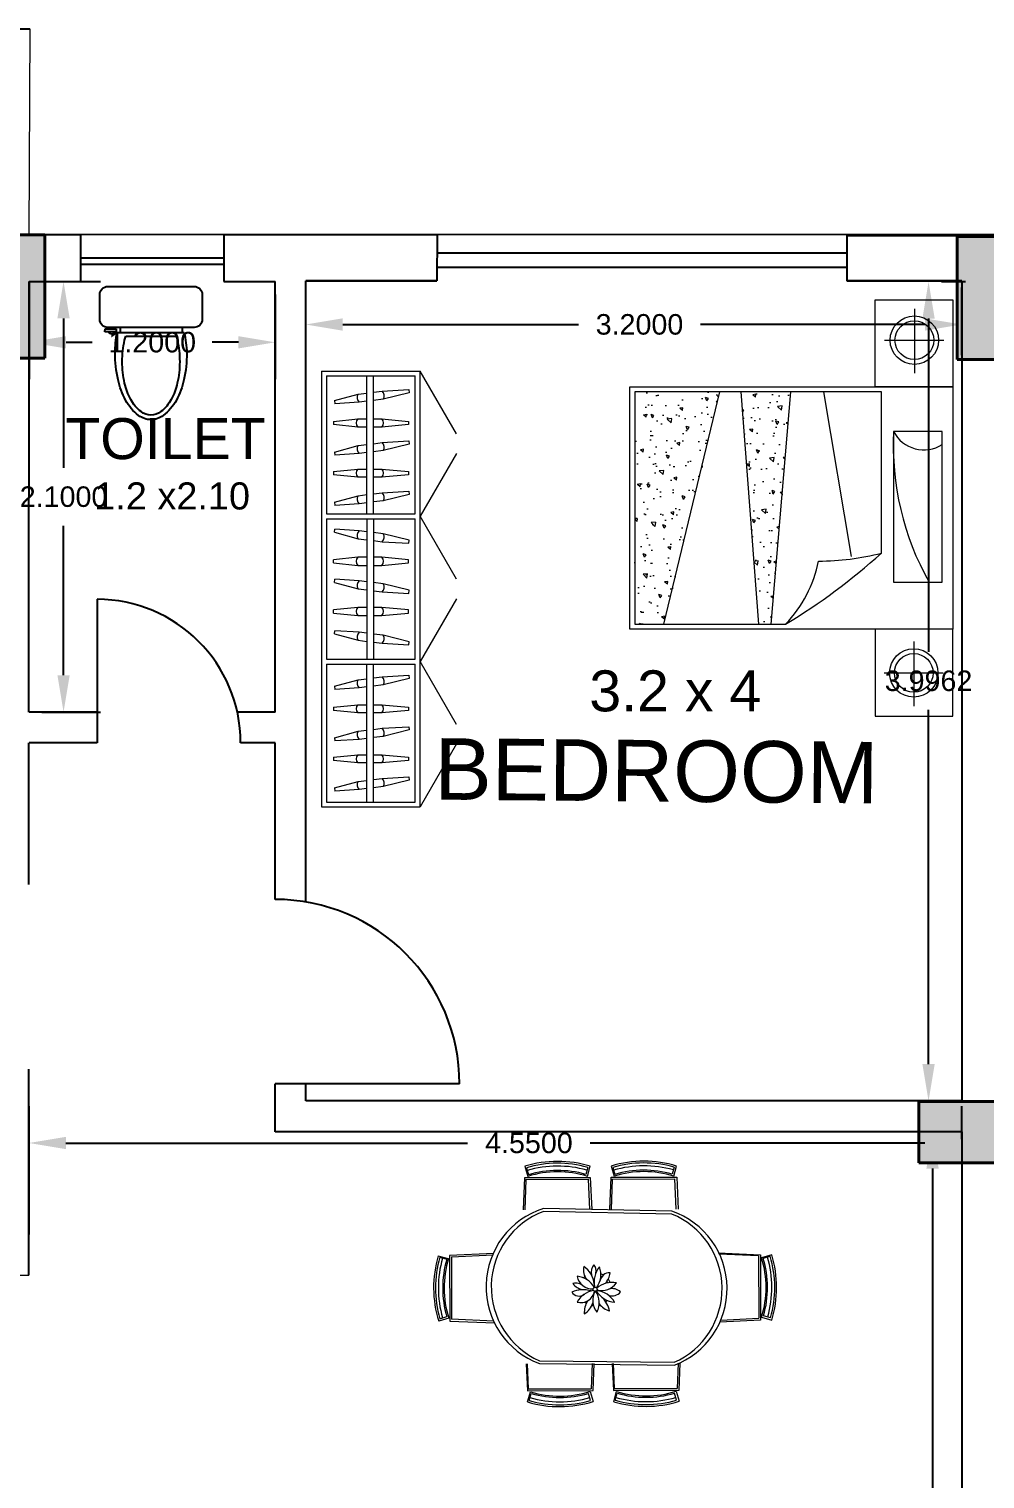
# Model space of a CAD drawing. Header units: millimetres. Extents: x 90 to 321, y 179 to 304.
# Drawn here: x 180.71 to 185.37, y 236.43 to 243.5 of the extents above; entities that cross this region are included whole.
import ezdxf

# ---------------------------------------------------------------- set-up
doc = ezdxf.new("R2010")
doc.units = ezdxf.units.MM
for name, color, linetype, lineweight in [('COLUMN', 7, 'Continuous', 40), ('funiture', 7, 'Continuous', 20), ('text', 7, 'Continuous', 5)]:
    doc.layers.add(name, color=color, linetype=linetype, lineweight=lineweight)
doc.layers.add('window', color=150, linetype='Continuous')
doc.styles.get("Standard").update_dxf_attribs({"font": 'arial.ttf'})
doc.dimstyles.get("Standard").update_dxf_attribs({"dimtxt": 0.18, "dimasz": 0.18, "dimexe": 0.18, "dimexo": 0.0625, "dimgap": 0.09, "dimtad": 0, "dimtih": 1, "dimtoh": 1, "dimdec": 4, "dimzin": 0, "dimdsep": 46, "dimtxsty": 'Standard', "dimcen": 0.09, "dimadec": 0, "dimazin": 0, "dimtfac": 1, "dimtdec": 4, "dimtofl": 0, "dimtmove": 0, "dimatfit": 3, "dimfxl": 1, "dimtolj": 1, "dimtzin": 0, "dimarcsym": 0})

# ---------------------------------------------------------------- blocks, each defined once
blk = doc.blocks.new('*D140')
at = {"color": 0, "lineweight": -2, "transparency": 16777216}
for p, q in [((180.7125, 242.2079), (180.7125, 241.794)), ((181.9125, 242.2073), (181.9125, 241.794)), ((180.8925, 241.974), (181.0198, 241.974)), ((181.7325, 241.974), (181.6052, 241.974))]:
    blk.add_line(p, q, dxfattribs=at)
at = {"color": 0, "transparency": 16777216}
for points in [[(180.8925, 242.004), (180.8925, 241.944), (180.7125, 241.974)], [(181.7325, 242.004), (181.7325, 241.944), (181.9125, 241.974)]]:
    blk.add_solid(points, dxfattribs=at)
at = {"layer": 'Defpoints', "color": 0, "transparency": 16777216}
for p in [(180.7125, 242.2704), (181.9125, 242.2698), (181.9125, 241.974)]:
    blk.add_point(p, dxfattribs=at)
at = {"color": 0, "transparency": 16777216, "insert": (181.3125, 241.974), "char_height": 0.1, "attachment_point": 5}
blk.add_mtext('\\A1;1.2000', dxfattribs=at)
blk = doc.blocks.new('*D103')
at = {"color": 0, "lineweight": -2, "transparency": 16777216}
for p, q in [((182.0614, 241.9115), (182.0614, 242.2408)), ((185.2614, 241.9115), (185.2614, 242.2408)), ((182.2414, 242.0608), (183.3918, 242.0608)), ((185.0814, 242.0608), (183.9866, 242.0608))]:
    blk.add_line(p, q, dxfattribs=at)
at = {"color": 0, "transparency": 16777216}
for points in [[(182.2414, 242.0908), (182.2414, 242.0308), (182.0614, 242.0608)], [(185.0814, 242.0908), (185.0814, 242.0308), (185.2614, 242.0608)]]:
    blk.add_solid(points, dxfattribs=at)
at = {"layer": 'Defpoints', "color": 0, "transparency": 16777216}
for p in [(185.2614, 242.0608), (182.0614, 241.849), (185.2614, 241.849)]:
    blk.add_point(p, dxfattribs=at)
at = {"color": 0, "transparency": 16777216, "insert": (183.6892, 242.0608), "char_height": 0.1, "attachment_point": 5}
blk.add_mtext('\\A1;3.2000', dxfattribs=at)
blk = doc.blocks.new('*D144')
at = {"color": 0, "lineweight": -2, "transparency": 16777216}
for p, q in [((180.775, 242.2704), (181.0599, 242.2704)), ((180.8799, 242.0904), (180.8799, 241.3615)), ((180.8799, 240.3504), (180.8799, 241.0794)), ((180.7739, 240.1704), (181.0599, 240.1704))]:
    blk.add_line(p, q, dxfattribs=at)
at = {"color": 0, "transparency": 16777216}
for points in [[(180.8499, 242.0904), (180.9099, 242.0904), (180.8799, 242.2704)], [(180.8499, 240.3504), (180.9099, 240.3504), (180.8799, 240.1704)]]:
    blk.add_solid(points, dxfattribs=at)
at = {"layer": 'Defpoints', "color": 0, "transparency": 16777216}
for p in [(180.7125, 242.2704), (180.7114, 240.1704), (180.8799, 240.1704)]:
    blk.add_point(p, dxfattribs=at)
at = {"color": 0, "transparency": 16777216, "insert": (180.8799, 241.2204), "char_height": 0.1, "attachment_point": 5}
blk.add_mtext('\\A1;2.1000', dxfattribs=at)
blk = doc.blocks.new('*D104')
at = {"color": 0, "lineweight": -2, "transparency": 16777216}
for p, q in [((185.1617, 242.2698), (185.2792, 242.2698)), ((185.0992, 242.0898), (185.0992, 240.4635)), ((185.0992, 238.4536), (185.0992, 240.1814)), ((185.1617, 238.2736), (185.2792, 238.2736))]:
    blk.add_line(p, q, dxfattribs=at)
at = {"color": 0, "transparency": 16777216}
for points in [[(185.0692, 242.0898), (185.1292, 242.0898), (185.0992, 242.2698)], [(185.0692, 238.4536), (185.1292, 238.4536), (185.0992, 238.2736)]]:
    blk.add_solid(points, dxfattribs=at)
at = {"layer": 'Defpoints', "color": 0, "transparency": 16777216}
for p in [(185.0992, 242.2698), (185.0992, 238.2736), (185.0992, 238.2736)]:
    blk.add_point(p, dxfattribs=at)
at = {"color": 0, "transparency": 16777216, "insert": (185.0992, 240.3224), "char_height": 0.1, "attachment_point": 5}
blk.add_mtext('\\A1;3.9962', dxfattribs=at)
blk = doc.blocks.new('*D146')
at = {"color": 0, "lineweight": -2, "transparency": 16777216}
for p, q in [((185.1989, 238.1236), (184.9388, 238.1236)), ((185.1188, 237.9436), (185.1188, 235.8396)), ((185.1188, 233.4536), (185.1188, 235.5575)), ((185.1989, 233.2736), (184.9388, 233.2736))]:
    blk.add_line(p, q, dxfattribs=at)
at = {"color": 0, "transparency": 16777216}
for points in [[(185.0888, 237.9436), (185.1488, 237.9436), (185.1188, 238.1236)], [(185.0888, 233.4536), (185.1488, 233.4536), (185.1188, 233.2736)]]:
    blk.add_solid(points, dxfattribs=at)
at = {"layer": 'Defpoints', "color": 0, "transparency": 16777216}
for p in [(185.2614, 238.1236), (185.1188, 233.2736), (185.2614, 233.2736)]:
    blk.add_point(p, dxfattribs=at)
at = {"color": 0, "transparency": 16777216, "insert": (185.1188, 235.6986), "char_height": 0.1, "attachment_point": 5}
blk.add_mtext('\\A1;4.8500', dxfattribs=at)
blk = doc.blocks.new('*D106')
at = {"color": 0, "lineweight": -2, "transparency": 16777216}
for p, q in [((180.7114, 237.6226), (180.7114, 238.2485)), ((185.2614, 238.0868), (185.2614, 238.2485)), ((180.8914, 238.0685), (182.8505, 238.0685)), ((185.0814, 238.0685), (183.4493, 238.0685))]:
    blk.add_line(p, q, dxfattribs=at)
at = {"color": 0, "transparency": 16777216}
for points in [[(180.8914, 238.0985), (180.8914, 238.0385), (180.7114, 238.0685)], [(185.0814, 238.0985), (185.0814, 238.0385), (185.2614, 238.0685)]]:
    blk.add_solid(points, dxfattribs=at)
at = {"layer": 'Defpoints', "color": 0, "transparency": 16777216}
for p in [(185.2614, 238.0685), (185.2614, 238.0243), (180.7114, 237.5601)]:
    blk.add_point(p, dxfattribs=at)
at = {"color": 0, "transparency": 16777216, "insert": (183.1499, 238.0685), "char_height": 0.1, "attachment_point": 5}
blk.add_mtext('\\A1;4.5500', dxfattribs=at)
blk = doc.blocks.new('A$C238700B9')
for p, q in [((0.25, 0.65), (0.04, 0.65)), ((0.46, 0.65), (0.25, 0.65)), ((0, 0.61), (0, 0.49)), ((0.5, 0.49), (0.5, 0.61)), ((0.04, 0.45), (0.46, 0.45)), ((0.4166, 0.4252), (0.0876, 0.4252)), ((0.0974, 0.45), (0.0974, 0.4252)), ((0.401, 0.45), (0.401, 0.4252)), ((0.473, 0.4434), (0.419, 0.4434)), ((0.419, 0.4434), (0.419, 0.428)), ((0.419, 0.428), (0.4756, 0.428)), ((0.4337, 0.4434), (0.4337, 0.45)), ((0.446, 0.45), (0.446, 0.4434)), ((0.4756, 0.428), (0.473, 0.4434)), ((0.3733, 0.4074), (0.1267, 0.4074))]:
    blk.add_line(p, q)
for centre, radius, start, end in [((0.04, 0.61), 0.04, 90, 180), ((0.46, 0.61), 0.04, 0, 90), ((0.04, 0.49), 0.04, 180, 270), ((0.6767, 0.3001), 0.6022, 168.01944, 177.63471), ((-0.1767, 0.325), 0.6017, 0, 9.58156), ((0.4403, 0.434), 0.0169, 200.63996, 339.36004), ((0.46, 0.49), 0.04, 270, 0), ((0.5914, 0.2827), 0.4814, 167.42665, 180), ((0.4225, 0.3203), 0.3083, 163.59544, 167.42665), ((0.0775, 0.3203), 0.3083, 12.57335, 16.40456), ((-0.0914, 0.2827), 0.4814, 0, 12.57335), ((0.6767, 0.325), 0.6017, 180, 192.57335), ((-0.1767, 0.325), 0.6017, 347.42665, 0), ((0.5914, 0.2827), 0.4814, 180, 192.57335), ((-0.0914, 0.2827), 0.4814, 347.42665, 0), ((0.4656, 0.2779), 0.3854, 192.57335, 208.30076), ((0.4225, 0.245), 0.3083, 192.57335, 208.30076), ((0.0775, 0.245), 0.3083, 331.69924, 347.42665), ((0.0344, 0.2779), 0.3854, 331.69924, 347.42665), ((0.3327, 0.2064), 0.2345, 208.30076, 232.43058), ((0.3162, 0.1878), 0.1876, 208.30076, 232.43058), ((0.1838, 0.1878), 0.1876, 307.56942, 331.69924), ((0.1673, 0.2064), 0.2345, 307.56942, 331.69924), ((0.25, 0.0988), 0.0988, 232.43058, 270), ((0.2463, 0.0908), 0.0682, 229.31665, 273.11393), ((0.2537, 0.0908), 0.0682, 266.88607, 310.68335), ((0.25, 0.0988), 0.0988, 270, 307.56942)]:
    blk.add_arc(centre, radius, start, end)
blk = doc.blocks.new('ht')
h = blk.add_hatch(color=256)
h.dxf.hatch_style = 1
h.paths.add_polyline_path([(-0.879, 1.0579), (-1.179, 1.0579), (-1.179, 0.4579), (-0.879, 0.4579)])
for p, q in [((-1.179, 1.0579), (-0.879, 1.0579)), ((-1.179, 0.4579), (-1.179, 1.0579)), ((-0.879, 1.0579), (-0.879, 0.4579)), ((-0.879, 0.4579), (-1.179, 0.4579))]:
    blk.add_line(p, q)

msp = doc.modelspace()

# ---------------------------------------------------------------- hatches: boundary and pattern name
at = {"layer": 'funiture'}
h = msp.add_hatch(dxfattribs=at)
h.set_pattern_fill('AR-CONC', color=256, scale=0.023622, angle=90, style=0)
h.set_pattern_definition([(140, (168.8743, 277.70946), (0.0148233, 0.1694312), [0.0177165, -0.1948815]), (85, (168.8743, 277.70946), (-0.1776828, -0.03277584), [0.0141732, -0.1559052]), (190.4514, (168.87553, 277.72358), (-0.1628594, 0.1366555), [0.0150567, -0.1656238]), (136.1842, (168.82705, 277.70946), (0.0390989, 0.2521037), [0.0265748, -0.2923223]), (186.6356, (168.8303, 277.73047), (-0.2301061, 0.220786), [0.022585, -0.2484356]), (81.1842, (168.82705, 277.70946), (-0.2301063, 0.2207858), [0.0212598, -0.2338578]), (111, (168.83886, 277.73309), (0.09510663, 0.1410014), [0.0177165, -0.1948815]), (56, (168.83886, 277.73309), (-0.17129494, 0.05747595), [0.0141732, -0.1559052]), (161.4514, (168.84679, 277.74484), (-0.07618815, 0.1984774), [0.0150567, -0.1656238]), (127.5, (168.874293, 277.709465), (-0.07863619, 0.0028724), [0, -0.15401544, 0, -0.1582674, 0, -0.15649575]), (97.5, (168.87429, 277.709465), (-0.09316793, 0.06214229), [0, -0.09023604, 0, -0.15047214, 0, -0.05964555]), (57.5, (168.874293, 277.65679), (0.00532791, 0.12609954), [0, -0.059055, 0, -0.1842516, 0, -0.2444877]), (47.5, (168.87429, 277.63317), (-0.0236468, 0.13776024), [0, -0.0767715, 0, -0.12236196, 0, -0.1736217])])
h.paths.add_polyline_path([(183.80856, 240.59885), (183.66581, 240.59885), (183.66581, 241.7327), (184.08177, 241.7327)])
h.paths.add_polyline_path([(184.18411, 241.7327), (184.42759, 241.7327), (184.33188, 240.59885), (184.27012, 240.59885)])

# ---------------------------------------------------------------- linework, layer by layer
for p, q in [((177.21137, 243.50212), (180.71623, 243.50212)), ((180.71253, 242.50042), (180.96253, 242.50042)), ((180.71253, 242.50042), (180.96253, 242.50042)), ((181.66253, 242.50042), (181.91253, 242.50042)), ((181.66253, 242.50042), (181.91253, 242.50042)), ((181.91137, 242.50042), (182.70183, 242.49871)), ((184.70137, 242.4944), (185.49137, 242.4927)), ((185.2599, 242.49625), (185.2599, 242.4927)), ((186.0499, 242.4944), (185.2599, 242.4927)), ((185.26134, 242.49319), (185.26134, 242.49243)), ((180.71137, 240.17042), (180.71253, 242.27042)), ((180.71253, 242.27042), (180.71137, 241.49973)), ((180.71253, 242.27042), (180.96253, 242.27042)), ((181.66253, 242.27042), (181.91253, 242.27042)), ((181.91137, 240.17042), (181.91253, 242.27042)), ((182.70134, 242.27357), (182.06137, 242.27357)), ((182.06137, 239.24417), (182.06137, 242.27357)), ((182.06137, 242.27357), (182.70134, 242.27357)), ((185.26137, 242.27357), (184.70137, 242.27357)), ((184.70137, 242.27357), (185.26137, 242.27357)), ((185.26137, 242.27357), (185.26137, 238.27357)), ((181.04352, 240.72042), (181.04352, 240.02042)), ((181.04352, 240.17042), (180.71253, 240.17042)), ((181.91253, 240.17042), (181.72726, 240.17042)), ((180.71137, 239.32865), (180.71137, 240.02042)), ((181.04352, 240.02042), (180.71253, 240.02042)), ((181.91253, 240.02042), (181.74352, 240.02042)), ((181.91137, 239.25676), (181.91137, 240.02042)), ((180.71137, 237.42357), (180.71137, 238.42865)), ((181.91137, 238.12357), (181.91137, 238.35676)), ((182.81137, 238.35676), (181.91137, 238.35676)), ((182.06137, 238.27357), (182.06137, 238.35676)), ((185.26137, 238.27357), (182.06137, 238.27357)), ((185.26137, 238.12357), (181.91137, 238.12357)), ((185.26137, 238.12357), (185.26137, 233.27357))]:
    msp.add_line(p, q)
at = {"color": 244, "true_color": 0x991b1e}
msp.add_lwpolyline([(175.78137, 240.90357), (177.21137, 240.90357), (177.21137, 242.50212), (193.5399, 242.49973), (193.53967, 240.90357), (194.9699, 240.90357), (194.9699, 238.00065), (193.41515, 238.04357), (193.41515, 235.49193), (190.2699, 235.49432), (190.2699, 233.03416), (189.83587, 233.03372), (189.83601, 229.71367), (187.60563, 229.75582), (187.61162, 226.47098)], dxfattribs=at)
for centre, radius in [((181.04352, 240.02042), 0.7), ((181.91137, 238.35676), 0.9)]:
    msp.add_arc(centre, radius, 0, 90)
at = {"layer": 'funiture'}
for p, q in [((184.83904, 241.75632), (184.83904, 242.18152)), ((184.83904, 242.18152), (185.21699, 242.18152)), ((185.21699, 242.18152), (185.21699, 241.75632)), ((185.03001, 242.13706), (185.03001, 241.82263)), ((184.88496, 241.98434), (185.17369, 241.98434)), ((182.13812, 241.83398), (182.61875, 241.83398)), ((182.13812, 241.83398), (182.13812, 239.708)), ((182.16174, 241.81036), (182.59513, 241.81036)), ((182.16174, 241.81036), (182.16174, 241.13713)), ((182.35981, 241.13713), (182.35981, 241.81036)), ((182.39131, 241.13713), (182.39131, 241.81036)), ((182.59513, 241.13713), (182.59513, 241.81036)), ((182.61875, 239.708), (182.61875, 241.83398)), ((182.79592, 241.52712), (182.61875, 241.83398)), ((182.39131, 241.73046), (182.43405, 241.7358)), ((182.43405, 241.7358), (182.56349, 241.7436)), ((182.56349, 241.7436), (182.56545, 241.72798)), ((183.64219, 241.75632), (185.21699, 241.75632)), ((183.64219, 240.57522), (183.64219, 241.75632)), ((185.21699, 241.75632), (184.83904, 241.75632)), ((185.21699, 241.75632), (185.21699, 240.57522)), ((182.20143, 241.68991), (182.31686, 241.72115)), ((182.20143, 241.68991), (182.20338, 241.67428)), ((182.32174, 241.68209), (182.20338, 241.67428)), ((182.31686, 241.72115), (182.35981, 241.72652)), ((182.35981, 241.68684), (182.32174, 241.68209)), ((182.43894, 241.69673), (182.39131, 241.69078)), ((182.56545, 241.72798), (182.43894, 241.69673)), ((184.86933, 241.7327), (183.66581, 241.7327)), ((183.66581, 241.7327), (183.66581, 240.59885)), ((183.80856, 240.59885), (184.08177, 241.7327)), ((184.18411, 241.7327), (184.27012, 240.59885)), ((184.33188, 240.59885), (184.42759, 241.7327)), ((184.58681, 241.7327), (184.72123, 240.93)), ((184.86933, 240.94583), (184.86933, 241.7327)), ((182.19657, 241.5883), (182.31468, 241.60011)), ((182.31468, 241.60011), (182.35981, 241.60011)), ((182.39131, 241.60011), (182.43279, 241.60011)), ((182.43279, 241.60011), (182.56198, 241.5883)), ((182.19657, 241.5883), (182.19657, 241.57255)), ((182.31468, 241.56074), (182.19657, 241.57255)), ((182.35981, 241.56074), (182.31468, 241.56074)), ((182.43279, 241.56074), (182.39131, 241.56074)), ((182.56198, 241.57255), (182.43279, 241.56074)), ((182.56198, 241.5883), (182.56198, 241.57255)), ((185.16597, 241.53844), (184.92866, 241.53844)), ((184.92866, 241.53844), (184.92866, 240.8044)), ((185.16597, 240.8044), (185.16597, 241.53844)), ((182.20143, 241.4389), (182.31686, 241.47015)), ((182.31686, 241.47015), (182.35981, 241.47551)), ((182.39131, 241.47945), (182.43405, 241.48479)), ((182.43405, 241.48479), (182.56349, 241.4926)), ((182.56545, 241.47697), (182.43894, 241.44573)), ((182.56349, 241.4926), (182.56545, 241.47697)), ((182.20143, 241.4389), (182.20338, 241.42327)), ((182.32174, 241.43108), (182.20338, 241.42327)), ((182.35981, 241.43584), (182.32174, 241.43108)), ((182.43894, 241.44573), (182.39131, 241.43977)), ((182.79592, 241.43218), (182.61875, 241.12532)), ((182.19657, 241.34373), (182.31468, 241.35554)), ((182.19657, 241.34373), (182.19657, 241.32799)), ((182.31468, 241.31617), (182.19657, 241.32799)), ((182.31468, 241.35554), (182.35981, 241.35554)), ((182.35587, 241.31617), (182.31468, 241.31617)), ((182.39131, 241.35554), (182.43279, 241.35554)), ((182.43279, 241.31617), (182.39131, 241.31617)), ((182.43279, 241.35554), (182.56198, 241.34373)), ((182.56198, 241.32799), (182.43279, 241.31617)), ((182.56198, 241.34373), (182.56198, 241.32799)), ((182.43405, 241.24023), (182.56349, 241.24803)), ((182.56349, 241.24803), (182.56545, 241.23241)), ((182.20143, 241.19434), (182.31686, 241.22558)), ((182.20143, 241.19434), (182.20338, 241.17871)), ((182.32174, 241.18652), (182.20338, 241.17871)), ((182.31686, 241.22558), (182.35981, 241.23095)), ((182.35981, 241.19127), (182.32174, 241.18652)), ((182.39131, 241.23489), (182.43405, 241.24023)), ((182.43894, 241.20116), (182.39131, 241.19521)), ((182.56545, 241.23241), (182.43894, 241.20116)), ((182.16174, 241.13713), (182.59513, 241.13713)), ((182.16174, 241.11351), (182.59513, 241.11351)), ((182.16174, 241.11351), (182.16174, 240.42847)), ((182.35981, 241.11351), (182.35981, 240.42847)), ((182.39131, 241.11351), (182.39131, 240.42847)), ((182.59513, 240.42847), (182.59513, 241.11351)), ((182.79592, 240.81846), (182.61875, 241.12532)), ((182.20143, 241.04725), (182.20338, 241.06288)), ((182.20143, 241.04725), (182.31686, 241.016)), ((182.32174, 241.05507), (182.20338, 241.06288)), ((182.35981, 241.05031), (182.32174, 241.05507)), ((182.43894, 241.04043), (182.39131, 241.04638)), ((182.56545, 241.00918), (182.43894, 241.04043)), ((182.31686, 241.016), (182.35981, 241.01064)), ((182.39131, 241.0067), (182.43405, 241.00136)), ((182.43405, 241.00136), (182.56349, 240.99355)), ((182.56349, 240.99355), (182.56545, 241.00918)), ((182.31468, 240.92541), (182.19657, 240.9136)), ((182.19657, 240.89785), (182.19657, 240.9136)), ((182.19657, 240.89785), (182.31468, 240.88604)), ((182.35587, 240.92541), (182.31468, 240.92541)), ((182.43279, 240.92541), (182.39131, 240.92541)), ((182.56198, 240.9136), (182.43279, 240.92541)), ((182.43279, 240.88604), (182.56198, 240.89785)), ((182.56198, 240.89785), (182.56198, 240.9136)), ((182.20143, 240.80269), (182.20338, 240.81831)), ((182.32174, 240.81051), (182.20338, 240.81831)), ((182.31468, 240.88604), (182.35981, 240.88604)), ((182.39131, 240.88604), (182.43279, 240.88604)), ((182.20143, 240.80269), (182.31686, 240.77144)), ((182.31686, 240.77144), (182.35981, 240.76607)), ((182.35981, 240.80575), (182.32174, 240.81051)), ((182.43894, 240.79586), (182.39131, 240.80181)), ((182.39131, 240.76214), (182.43405, 240.75679)), ((182.43405, 240.75679), (182.56349, 240.74899)), ((182.56545, 240.76461), (182.43894, 240.79586)), ((182.56349, 240.74899), (182.56545, 240.76461)), ((184.92866, 240.8044), (185.16597, 240.8044)), ((182.31468, 240.68085), (182.19657, 240.66904)), ((182.35981, 240.68085), (182.31468, 240.68085)), ((182.43279, 240.68085), (182.39131, 240.68085)), ((182.56198, 240.66904), (182.43279, 240.68085)), ((182.79592, 240.72352), (182.61875, 240.41666)), ((182.19657, 240.65329), (182.19657, 240.66904)), ((182.19657, 240.65329), (182.31468, 240.64148)), ((182.31468, 240.64148), (182.35981, 240.64148)), ((182.39131, 240.64148), (182.43279, 240.64148)), ((182.43279, 240.64148), (182.56198, 240.65329)), ((182.56198, 240.65329), (182.56198, 240.66904)), ((182.20143, 240.55168), (182.20338, 240.56731)), ((182.20143, 240.55168), (182.31686, 240.52043)), ((182.32174, 240.5595), (182.20338, 240.56731)), ((182.35981, 240.55474), (182.32174, 240.5595)), ((182.43894, 240.54486), (182.39131, 240.55081)), ((182.56545, 240.51361), (182.43894, 240.54486)), ((185.21699, 240.57522), (183.64219, 240.57522)), ((183.66581, 240.59885), (184.40208, 240.59885)), ((185.21699, 240.57522), (184.83904, 240.57522)), ((184.83904, 240.57522), (184.83904, 240.15003)), ((185.21699, 240.15003), (185.21699, 240.57522)), ((182.31686, 240.52043), (182.35981, 240.51507)), ((182.39131, 240.51113), (182.43405, 240.50579)), ((182.43405, 240.50579), (182.56349, 240.49798)), ((182.56349, 240.49798), (182.56545, 240.51361)), ((185.02718, 240.51407), (185.02718, 240.19963)), ((182.16174, 240.42847), (182.59513, 240.42847)), ((182.16174, 240.40485), (182.59513, 240.40485)), ((182.16174, 240.40485), (182.16174, 239.73162)), ((182.35981, 239.73162), (182.35981, 240.40485)), ((182.39131, 239.73162), (182.39131, 240.40485)), ((182.59513, 239.73162), (182.59513, 240.40485)), ((182.79592, 240.1098), (182.61875, 240.41666)), ((182.20143, 240.29623), (182.31686, 240.32748)), ((182.31686, 240.32748), (182.35981, 240.33284)), ((182.39131, 240.33678), (182.43405, 240.34212)), ((182.43405, 240.34212), (182.56349, 240.34993)), ((182.56545, 240.3343), (182.43894, 240.30306)), ((182.56349, 240.34993), (182.56545, 240.3343)), ((184.88213, 240.36134), (185.17086, 240.36134)), ((182.20143, 240.29623), (182.20338, 240.2806)), ((182.32174, 240.28841), (182.20338, 240.2806)), ((182.35981, 240.29317), (182.32174, 240.28841)), ((182.43894, 240.30306), (182.39131, 240.2971)), ((182.19657, 240.19462), (182.31468, 240.20643)), ((182.19657, 240.19462), (182.19657, 240.17887)), ((182.31468, 240.20643), (182.35981, 240.20643)), ((182.39131, 240.20643), (182.43279, 240.20643)), ((182.43279, 240.20643), (182.56198, 240.19462)), ((182.56198, 240.19462), (182.56198, 240.17887)), ((182.31468, 240.16706), (182.19657, 240.17887)), ((182.35981, 240.16706), (182.31468, 240.16706)), ((182.43279, 240.16706), (182.39131, 240.16706)), ((182.56198, 240.17887), (182.43279, 240.16706)), ((184.83904, 240.15003), (185.21699, 240.15003)), ((182.20143, 240.04522), (182.31686, 240.07647)), ((182.20143, 240.04522), (182.20338, 240.0296)), ((182.31686, 240.07647), (182.35981, 240.08184)), ((182.35981, 240.04216), (182.32174, 240.0374)), ((182.39131, 240.08577), (182.43405, 240.09112)), ((182.43894, 240.05205), (182.39131, 240.0461)), ((182.43405, 240.09112), (182.56349, 240.09892)), ((182.56545, 240.0833), (182.43894, 240.05205)), ((182.56349, 240.09892), (182.56545, 240.0833)), ((182.32174, 240.0374), (182.20338, 240.0296)), ((182.79592, 240.01486), (182.61875, 239.708)), ((182.19657, 239.95006), (182.31468, 239.96187)), ((182.19657, 239.95006), (182.19657, 239.93431)), ((182.31468, 239.9225), (182.19657, 239.93431)), ((182.31468, 239.96187), (182.35981, 239.96187)), ((182.35587, 239.9225), (182.31468, 239.9225)), ((182.39131, 239.96187), (182.43279, 239.96187)), ((182.43279, 239.9225), (182.39131, 239.9225)), ((182.43279, 239.96187), (182.56198, 239.95006)), ((182.56198, 239.93431), (182.43279, 239.9225)), ((182.56198, 239.95006), (182.56198, 239.93431)), ((182.20143, 239.80066), (182.31686, 239.83191)), ((182.31686, 239.83191), (182.35981, 239.83727)), ((182.39131, 239.84121), (182.43405, 239.84655)), ((182.43405, 239.84655), (182.56349, 239.85436)), ((182.56545, 239.83873), (182.43894, 239.80749)), ((182.56349, 239.85436), (182.56545, 239.83873)), ((182.20143, 239.80066), (182.20338, 239.78503)), ((182.32174, 239.79284), (182.20338, 239.78503)), ((182.35981, 239.7976), (182.32174, 239.79284)), ((182.43894, 239.80749), (182.39131, 239.80153)), ((182.13812, 239.708), (182.61875, 239.708)), ((182.16174, 239.73162), (182.59513, 239.73162)), ((183.13011, 237.95504), (183.14436, 237.90587)), ((183.13743, 237.94782), (183.14749, 237.91385)), ((183.43695, 237.94958), (183.42729, 237.91549)), ((183.43487, 237.90587), (183.44911, 237.95504)), ((183.55137, 237.95627), (183.56561, 237.90711)), ((183.55869, 237.94906), (183.56875, 237.91509)), ((183.85821, 237.95082), (183.84855, 237.91673)), ((183.85613, 237.90711), (183.87037, 237.95627)), ((183.12278, 237.743), (183.1298, 237.9009)), ((183.13525, 237.89112), (183.12954, 237.74302)), ((183.1298, 237.9009), (183.44943, 237.9009)), ((183.13525, 237.89112), (183.43981, 237.89291)), ((183.4473, 237.74395), (183.43981, 237.89291)), ((183.44943, 237.9009), (183.4564, 237.74398)), ((183.54404, 237.74423), (183.55106, 237.90214)), ((183.5565, 237.89235), (183.55079, 237.74425)), ((183.55106, 237.90214), (183.87069, 237.90214)), ((183.5565, 237.89235), (183.86106, 237.89414)), ((183.86856, 237.74519), (183.86106, 237.89414)), ((183.87069, 237.90214), (183.87766, 237.74522)), ((183.84721, 237.73568), (183.2203, 237.7488)), ((183.84725, 237.7215), (183.22034, 237.73462)), ((182.70788, 237.51847), (182.75713, 237.50451)), ((182.71514, 237.51119), (182.74917, 237.50133)), ((182.97856, 237.53), (182.76201, 237.5191)), ((182.76201, 237.5191), (182.76389, 237.19948)), ((182.77183, 237.51371), (182.97517, 237.52275)), ((182.77183, 237.51371), (182.77183, 237.20914)), ((184.07301, 237.53276), (184.27998, 237.52356)), ((184.27019, 237.51811), (184.0767, 237.52557)), ((184.27019, 237.51811), (184.27198, 237.21355)), ((184.27998, 237.52356), (184.27998, 237.20393)), ((184.33411, 237.52325), (184.28495, 237.509)), ((184.3269, 237.51593), (184.29292, 237.50587)), ((182.75883, 237.21401), (182.70975, 237.19947)), ((182.71514, 237.21166), (182.74917, 237.22153)), ((182.97842, 237.19996), (182.77183, 237.20914)), ((184.08522, 237.20415), (184.27198, 237.21355)), ((184.28495, 237.21849), (184.33411, 237.20424)), ((184.32866, 237.21641), (184.29457, 237.22607)), ((182.76389, 237.19948), (182.98285, 237.19103)), ((184.27998, 237.20393), (184.08113, 237.19509)), ((183.20112, 237.00644), (183.85794, 236.99892)), ((183.13633, 236.99207), (183.143, 236.85973)), ((183.14839, 236.86955), (183.14294, 236.99209)), ((183.20117, 236.99226), (183.85798, 236.98475)), ((183.45844, 236.99302), (183.45295, 236.86955)), ((183.46262, 236.86161), (183.46769, 236.99305)), ((183.55602, 236.99331), (183.56268, 236.86096)), ((183.56807, 236.87078), (183.56262, 236.99333)), ((183.87812, 236.99425), (183.87263, 236.87078)), ((183.8823, 236.86284), (183.88737, 236.99428)), ((183.143, 236.85973), (183.46262, 236.86161)), ((183.14839, 236.86955), (183.45295, 236.86955)), ((183.44809, 236.85655), (183.46262, 236.80747)), ((183.56268, 236.86096), (183.8823, 236.86284)), ((183.56331, 236.80683), (183.57727, 236.85608)), ((183.56807, 236.87078), (183.87263, 236.87078)), ((183.86777, 236.85778), (183.88231, 236.8087)), ((183.14363, 236.8056), (183.15758, 236.85484)), ((183.15091, 236.81285), (183.16077, 236.84689)), ((183.45043, 236.81285), (183.44057, 236.84689)), ((183.57059, 236.81409), (183.58045, 236.84812)), ((183.87011, 236.81409), (183.86025, 236.84812))]:
    msp.add_line(p, q, dxfattribs=at)
for centre, radius in [((185.03001, 241.98434), 0.11811), ((185.03001, 241.98434), 0.09449), ((185.02718, 240.36134), 0.11811), ((185.02718, 240.36134), 0.09449), ((183.47282, 237.35486), 0.00974)]:
    msp.add_circle(centre, radius, dxfattribs=at)
for centre, radius, start, end in [((182.41599, 241.7137), 0.02854, 323.519893, 50.725531), ((182.33981, 241.70418), 0.02854, 143.519893, 230.725531), ((182.33535, 241.58042), 0.02854, 136.397181, 223.602819), ((182.41212, 241.58042), 0.02854, 316.397181, 43.602819), ((186.28638, 241.47092), 1.3594, 177.153185, 209.360513), ((185.07652, 241.6168), 0.16734, 207.923887, 302.315253), ((182.33981, 241.45318), 0.02854, 143.519893, 230.725531), ((182.41599, 241.4627), 0.02854, 323.519893, 50.725531), ((182.33535, 241.33586), 0.02854, 136.397181, 223.602819), ((182.41212, 241.33586), 0.02854, 316.397181, 43.602819), ((182.33981, 241.20861), 0.02854, 143.519893, 230.725531), ((182.41599, 241.21813), 0.02854, 323.519893, 50.725531), ((182.33981, 241.03297), 0.02854, 129.274469, 216.480107), ((182.41599, 241.02346), 0.02854, 309.274469, 36.480107), ((182.33535, 240.90573), 0.02854, 136.397181, 223.602819), ((182.41212, 240.90573), 0.02854, 316.397181, 43.602819), ((182.81713, 243.22119), 3.06411, 301.148787, 312.047999), ((183.95421, 241.02756), 0.61999, 316.251829, 348.778892), ((184.56105, 242.14732), 1.2404, 270.059899, 284.390574), ((182.33981, 240.78841), 0.02854, 129.274469, 216.480107), ((182.41599, 240.77889), 0.02854, 309.274469, 36.480107), ((182.33535, 240.66116), 0.02854, 136.397181, 223.602819), ((182.41212, 240.66116), 0.02854, 316.397181, 43.602819), ((182.33981, 240.5374), 0.02854, 129.274469, 216.480107), ((182.41599, 240.52789), 0.02854, 309.274469, 36.480107), ((182.33981, 240.31051), 0.02854, 143.519893, 230.725531), ((182.41599, 240.32003), 0.02854, 323.519893, 50.725531), ((182.33535, 240.18675), 0.02854, 136.397181, 223.602819), ((182.41212, 240.18675), 0.02854, 316.397181, 43.602819), ((182.33981, 240.0595), 0.02854, 143.519893, 230.725531), ((182.41599, 240.06902), 0.02854, 323.519893, 50.725531), ((182.33535, 239.94218), 0.02854, 136.397181, 223.602819), ((182.41212, 239.94218), 0.02854, 316.397181, 43.602819), ((182.33981, 239.81494), 0.02854, 143.519893, 230.725531), ((182.41599, 239.82446), 0.02854, 323.519893, 50.725531), ((183.28961, 237.43285), 0.546, 73.014726, 106.985274), ((183.29023, 237.43184), 0.53813, 74.177718, 106.495669), ((183.29023, 237.43184), 0.52396, 74.177718, 106.495669), ((183.28961, 237.43285), 0.49482, 72.929252, 107.070748), ((183.29023, 237.43184), 0.5027, 74.177718, 106.495669), ((183.71087, 237.43409), 0.546, 73.014726, 106.985274), ((183.71149, 237.43308), 0.53813, 74.177718, 106.495669), ((183.71149, 237.43308), 0.52396, 74.177718, 106.495669), ((183.71087, 237.43409), 0.49482, 72.929252, 107.070748), ((183.71149, 237.43308), 0.5027, 74.177718, 106.495669), ((183.34117, 237.36723), 0.40025, 107.5769, 249.525336), ((183.35957, 237.3666), 0.39348, 110.722132, 246.254255), ((183.71782, 237.35828), 0.39896, 290.567787, 71.075567), ((183.70023, 237.35796), 0.39215, 293.713976, 67.98063), ((183.23099, 237.36204), 0.546, 163.35142, 197.321968), ((183.23201, 237.36143), 0.53813, 163.841025, 196.158975), ((183.23201, 237.36143), 0.52396, 163.841025, 196.158975), ((183.23201, 237.36143), 0.5027, 163.841025, 196.158975), ((183.23099, 237.36204), 0.49482, 163.265946, 197.407442), ((183.81192, 237.36375), 0.49482, 342.929252, 17.070748), ((183.81092, 237.36313), 0.5027, 344.177718, 16.495669), ((183.81092, 237.36313), 0.52396, 344.177718, 16.495669), ((183.81092, 237.36313), 0.53813, 344.177718, 16.495669), ((183.81192, 237.36375), 0.546, 343.014726, 16.985274), ((183.48515, 237.44869), 0.06959, 165.811049, 221.868399), ((183.35514, 237.37087), 0.11364, 4.750692, 56.608169), ((183.47282, 237.35486), 0.08036, 103.770483, 105.875798), ((183.51518, 237.43726), 0.06164, 142.134745, 190.687196), ((183.43276, 237.44568), 0.04478, 345.237178, 41.070743), ((183.58819, 237.39081), 0.12026, 141.897439, 192.683139), ((183.47282, 237.35486), 0.08036, 87.446143, 87.5325), ((183.3999, 237.42607), 0.10143, 321.165048, 22.73113), ((183.54276, 237.38886), 0.04638, 86.658281, 169.715363), ((183.47282, 237.35486), 0.08036, 59.992263, 69.279179), ((183.45278, 237.44813), 0.09437, 316.39891, 351.712595), ((183.41342, 237.21962), 0.13322, 72.583568, 114.315633), ((183.37946, 237.33174), 0.05311, 47.695992, 105.999811), ((183.41937, 237.42065), 0.0664, 214.759042, 263.928802), ((183.46002, 237.43396), 0.07726, 192.264003, 272.409436), ((183.37874, 237.31819), 0.10023, 26.828961, 86.416954), ((183.47282, 237.35486), 0.08036, 176.420825, 182.62003), ((183.47282, 237.35486), 0.08036, 156.749229, 160.39346), ((183.47282, 237.35486), 0.06965, 178.856289, 181.989952), ((183.47282, 237.35486), 0.06965, 160.834436, 161.263503), ((183.47282, 237.35486), 0.08036, 128.484304, 135.323728), ((183.47282, 237.35486), 0.06965, 129.668013, 132.122622), ((183.55487, 237.27885), 0.10953, 78.6294, 132.287528), ((183.50648, 237.43391), 0.08469, 253.429959, 325.735795), ((183.47282, 237.35486), 0.06965, 62.078508, 66.088351), ((183.47282, 237.35486), 0.06965, 27.044519, 34.438038), ((183.47282, 237.35486), 0.08036, 24.365962, 37.839202), ((183.55591, 237.29792), 0.06025, 47.123128, 105.971774), ((183.47282, 237.35486), 0.06965, 1.472337, 1.946265), ((183.47282, 237.35486), 0.08036, 2.316348, 5.805738), ((183.39423, 237.3654), 0.04319, 214.356225, 307.795225), ((183.4872, 237.2332), 0.11848, 100.957893, 150.110352), ((183.40148, 237.36027), 0.07049, 256.316881, 347.846505), ((183.47282, 237.35486), 0.08036, 203.751952, 208.904889), ((183.47282, 237.35486), 0.06965, 205.279847, 206.685429), ((183.53215, 237.24087), 0.11249, 149.127839, 182.606749), ((183.37602, 237.31297), 0.08875, 299.537298, 344.241325), ((183.47282, 237.35486), 0.08036, 230.591976, 237.469466), ((183.47282, 237.35486), 0.06965, 235.550381, 236.61831), ((183.54644, 237.30042), 0.08578, 148.582505, 221.372368), ((183.47282, 237.35486), 0.06965, 259.951841, 260.947508), ((183.39726, 237.28915), 0.09584, 331.903032, 35.901499), ((183.57602, 237.40413), 0.1123, 210.337439, 266.066229), ((183.46717, 237.23331), 0.11644, 30.347566, 83.387731), ((183.5643, 237.3337), 0.08647, 214.45905, 256.66966), ((183.41254, 237.22012), 0.13445, 12.718537, 44.683989), ((183.47282, 237.35486), 0.06965, 311.287516, 315.015813), ((183.47282, 237.35486), 0.08036, 310.514702, 317.649231), ((183.55557, 237.37662), 0.05386, 251.044871, 320.597974), ((183.47282, 237.35486), 0.08036, 334.135047, 337.008838), ((183.47282, 237.35486), 0.08036, 258.475502, 264.078435), ((183.47282, 237.35486), 0.08036, 284.039017, 288.083616), ((183.30006, 237.32871), 0.49482, 253.265946, 287.407442), ((183.71974, 237.32994), 0.49482, 253.265946, 287.407442), ((183.30006, 237.32871), 0.546, 253.35142, 287.321968), ((183.30067, 237.32972), 0.53813, 253.841025, 286.158975), ((183.30067, 237.32972), 0.52396, 253.841025, 286.158975), ((183.30067, 237.32972), 0.5027, 253.841025, 286.158975), ((183.71974, 237.32994), 0.546, 253.35142, 287.321968), ((183.72035, 237.33096), 0.53813, 253.841025, 286.158975), ((183.72035, 237.33096), 0.52396, 253.841025, 286.158975), ((183.72035, 237.33096), 0.5027, 253.841025, 286.158975)]:
    msp.add_arc(centre, radius, start, end, dxfattribs=at)
at = {"layer": 'text'}
for p, q in [((180.71288, 242.50042), (180.7164, 243.50212)), ((180.56375, 237.42357), (180.71137, 237.42357))]:
    msp.add_line(p, q, dxfattribs=at)
at = {"layer": 'window', "color": 150, "true_color": 0x0080ff}
for p, q in [((180.96253, 242.50042), (180.96253, 242.27042)), ((181.66253, 242.50042), (181.66253, 242.27042)), ((182.70183, 242.49871), (182.70134, 242.27357)), ((184.70137, 242.4944), (184.70137, 242.27357)), ((180.96253, 242.38542), (181.66253, 242.38542)), ((182.70137, 242.41079), (184.70137, 242.41079)), ((180.96253, 242.35481), (181.66253, 242.35481)), ((182.70137, 242.33994), (184.70137, 242.33994))]:
    msp.add_line(p, q, dxfattribs=at)

# ---------------------------------------------------------------- block references
at = {"color": 7, "xscale": -1}
msp.add_blockref('A$C238700B9', (181.55632, 241.59664), dxfattribs=at)
at = {"layer": 'COLUMN', "xscale": -1}
for p, rotation in [((181.66804, 242.9553), 180), ((186.41745, 242.94873), 180), ((186.11, 237.09222), 90)]:
    msp.add_blockref('ht', p, dxfattribs=dict(at, rotation=rotation))

# ---------------------------------------------------------------- texts
msp.add_text('1.2 x2.10', height=0.132228).set_placement((181.02971, 241.15855))
at = {"char_height": 0.2}
for s, insert, attachment_point in [('TOILET', (180.88812, 241.60419), 1), ('3.2 x 4', (183.44448, 240.17101), 7)]:
    msp.add_mtext(s, dxfattribs=dict(at, insert=insert, attachment_point=attachment_point))
at = {"insert": (184.85566, 240.02458), "char_height": 0.3, "attachment_point": 3, "rotation": 359.5}
msp.add_mtext_dynamic_manual_height_columns('BEDROOM', width=0.0198182, gutter_width=1, heights=[0], dxfattribs=at)

# ---------------------------------------------------------------- dimensions: what is measured, and where the dimension line sits
dim = msp.add_linear_dim(base=(180.87993, 240.17042), p1=(180.71253, 242.27042), p2=(180.71137, 240.17042), angle=90, dimstyle='Standard', override={"dimtxt": 0.1})
dim.commit()
dim.dimension.update_dxf_attribs({"geometry": '*D144', "text_midpoint": (180.87993, 241.22042)})
dim = msp.add_linear_dim(base=(181.91253, 241.97401), p1=(180.71253, 242.27042), p2=(181.91253, 242.26975), dimstyle='Standard', override={"dimtxt": 0.1})
dim.commit()
dim.dimension.update_dxf_attribs({"geometry": '*D140', "text_midpoint": (181.31253, 241.97401)})
for base, p1, p2, picture, middle in [((185.26137, 242.06075), (182.06137, 241.84904), (185.26137, 241.84904), '*D103', (183.68919, 242.06075)), ((185.26137, 238.06849), (180.71137, 237.56013), (185.26137, 238.02427), '*D106', (183.14988, 238.06849))]:
    dim = msp.add_linear_dim(base=base, p1=p1, p2=p2, dimstyle='Standard', override={"dimtxt": 0.1})
    dim.commit()
    dim.dimension.update_dxf_attribs({"geometry": picture, "text_midpoint": middle, "dimtype": 160})
for base, p1, p2, picture, middle in [((185.09915, 238.27357), (185.09915, 242.26975), (185.09915, 238.27357), '*D104', (185.09915, 240.32244)), ((185.11876, 233.27357), (185.26137, 238.12357), (185.26137, 233.27357), '*D146', (185.11876, 235.69857))]:
    dim = msp.add_linear_dim(base=base, p1=p1, p2=p2, angle=90, dimstyle='Standard', override={"dimtxt": 0.1})
    dim.commit()
    dim.dimension.update_dxf_attribs({"geometry": picture, "text_midpoint": middle, "dimtype": 160})

doc.saveas('drawing.dxf')
